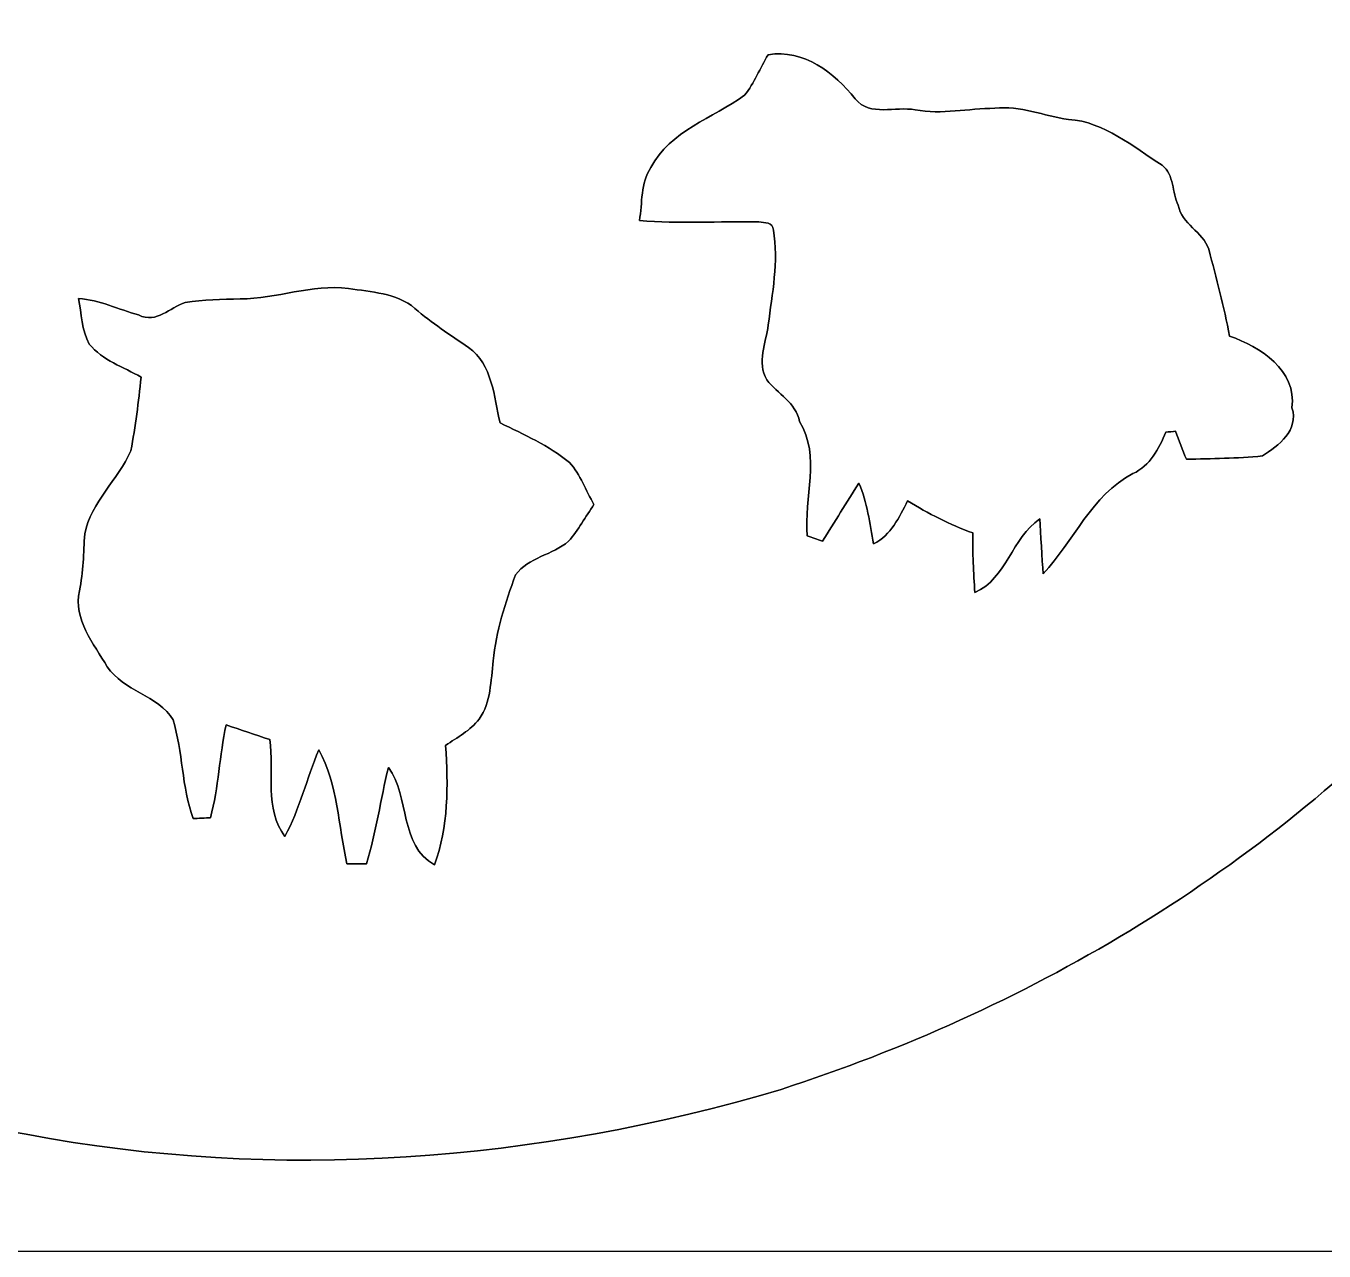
# Model space of a CAD drawing. Header units: centimetres. Extents: x -16.8 to 16.8, y -16.7 to 16.7.
# Drawn here: x -2.27 to 7.67, y -16.67 to -7.29 of the extents above; entities that cross this region are included whole.
import ezdxf

# ---------------------------------------------------------------- set-up
doc = ezdxf.new("R2010")
doc.units = ezdxf.units.CM
doc.header["$MEASUREMENT"] = 0
doc.layers.add('Layer 1', color=7, linetype='Continuous')

msp = doc.modelspace()

# ---------------------------------------------------------------- linework, layer by layer
at = {"layer": 'Layer 1', "color": 7}
for points, knots in [([(-16.77458, 16.66875), (-16.77458, 16.66875), (16.77458, 16.66875), (16.77458, 16.66875), (16.77458, 16.66875), (16.77458, 16.66875), (16.77458, -16.66875), (16.77458, -16.66875), (16.77458, -16.66875), (16.77458, -16.66875), (-16.77458, -16.66875), (-16.77458, -16.66875), (-16.77458, -16.66875), (-16.77458, -16.66875), (-16.77458, 16.66875), (-16.77458, 16.66875), (-16.77458, 16.66875), (-16.77458, 16.66875), (-16.77458, 16.66875), (-16.77458, 16.66875)], [0, 0, 0, 0, 0.1666667, 0.1666667, 0.1666667, 0.1666667, 0.3333333, 0.3333333, 0.3333333, 0.3333333, 0.5, 0.5, 0.5, 0.5, 0.6666667, 0.6666667, 0.6666667, 0.6666667, 1, 1, 1, 1]), ([(-1.04034, 15.11406), (-1.48061, 14.73976), (-1.73743, 14.18484), (-1.80834, 13.61722), (-1.80834, 13.61722), (-1.89301, 13.21682), (-1.79987, 12.80301), (-1.65171, 12.42871), (-1.65171, 12.42871), (-1.55011, 12.15778), (-1.34267, 11.94717), (-1.19274, 11.70376), (-1.19274, 11.70376), (-1.69721, 11.69317), (-2.20204, 11.68964), (-2.70369, 11.63355), (-2.70369, 11.63355), (-2.81905, 11.17424), (-2.89419, 10.7061), (-3.01484, 10.24784), (-3.01484, 10.24784), (-3.12879, 9.69574), (-3.31294, 9.16234), (-3.47098, 8.62224), (-3.47098, 8.62224), (-3.56553, 8.42151), (-3.61103, 8.12412), (-3.85763, 8.05603), (-3.85763, 8.05603), (-5.34176, 7.57978), (-6.70807, 6.77827), (-7.91386, 5.79755), (-7.91386, 5.79755), (-8.62118, 5.1622), (-9.28123, 4.4704), (-9.84109, 3.70064), (-9.84109, 3.70064), (-11.27443, 1.80411), (-12.08969, -0.52776), (-12.24174, -2.89384), (-12.24174, -2.89384), (-12.33417, -4.72581), (-12.05054, -6.58495), (-11.36438, -8.28957), (-11.36438, -8.28957), (-10.70434, -9.94692), (-9.66752, -11.45081), (-8.36577, -12.66966), (-8.36577, -12.66966), (-6.69255, -14.26633), (-4.54237, -15.35324), (-2.26977, -15.77516), (-2.26977, -15.77516), (-0.35278, -16.13782), (1.64712, -15.98824), (3.51226, -15.43085), (3.51226, -15.43085), (5.37563, -14.83042), (7.11447, -13.80561), (8.4769, -12.39273), (8.4769, -12.39273), (9.32039, -11.55453), (10.04641, -10.59533), (10.60344, -9.5437), (10.60344, -9.5437), (11.14813, -8.56686), (11.51537, -7.50111), (11.78842, -6.41914), (11.78842, -6.41914), (12.18636, -4.67007), (12.17718, -2.83739), (11.82793, -1.08126), (11.82793, -1.08126), (11.39649, 1.00083), (10.40059, 2.95839), (8.99407, 4.55013), (8.99407, 4.55013), (7.53851, 6.18843), (5.65079, 7.44961), (3.556, 8.10613), (3.556, 8.10613), (3.34186, 8.14987), (3.29459, 8.38094), (3.22474, 8.5538), (3.22474, 8.5538), (2.90724, 9.47526), (2.7492, 10.44575), (2.68217, 11.41589), (2.68217, 11.41589), (2.68499, 11.52172), (2.60844, 11.60216), (2.50225, 11.60639), (2.50225, 11.60639), (1.94275, 11.67765), (1.37654, 11.65437), (0.81562, 11.70552), (0.81562, 11.70552), (1.21744, 12.2107), (1.57162, 12.82382), (1.50424, 13.49446), (1.50424, 13.49446), (1.5046, 14.17637), (1.19415, 14.90768), (0.57856, 15.25199), (0.57856, 15.25199), (0.08925, 15.56597), (-0.60678, 15.49823), (-1.04034, 15.11406)], [0, 0, 0, 0, 0.0357143, 0.0357143, 0.0357143, 0.0357143, 0.0714286, 0.0714286, 0.0714286, 0.0714286, 0.1071429, 0.1071429, 0.1071429, 0.1071429, 0.1428571, 0.1428571, 0.1428571, 0.1428571, 0.1785714, 0.1785714, 0.1785714, 0.1785714, 0.2142857, 0.2142857, 0.2142857, 0.2142857, 0.25, 0.25, 0.25, 0.25, 0.2857143, 0.2857143, 0.2857143, 0.2857143, 0.3214286, 0.3214286, 0.3214286, 0.3214286, 0.3571429, 0.3571429, 0.3571429, 0.3571429, 0.3928571, 0.3928571, 0.3928571, 0.3928571, 0.4285714, 0.4285714, 0.4285714, 0.4285714, 0.4642857, 0.4642857, 0.4642857, 0.4642857, 0.5, 0.5, 0.5, 0.5, 0.5357143, 0.5357143, 0.5357143, 0.5357143, 0.5714286, 0.5714286, 0.5714286, 0.5714286, 0.6071429, 0.6071429, 0.6071429, 0.6071429, 0.6428571, 0.6428571, 0.6428571, 0.6428571, 0.6785714, 0.6785714, 0.6785714, 0.6785714, 0.7142857, 0.7142857, 0.7142857, 0.7142857, 0.75, 0.75, 0.75, 0.75, 0.7857143, 0.7857143, 0.7857143, 0.7857143, 0.8214286, 0.8214286, 0.8214286, 0.8214286, 0.8571429, 0.8571429, 0.8571429, 0.8571429, 0.8928571, 0.8928571, 0.8928571, 0.8928571, 0.9285714, 0.9285714, 0.9285714, 0.9285714, 1, 1, 1, 1]), ([(3.41312, -7.50993), (3.68829, -7.46337), (3.91971, -7.64716), (4.08093, -7.84648), (4.08093, -7.84648), (4.19382, -7.98724), (4.38891, -7.90187), (4.5406, -7.9315), (4.5406, -7.9315), (4.7431, -7.96925), (4.94665, -7.92092), (5.14985, -7.91986), (5.14985, -7.91986), (5.34352, -7.89658), (5.52485, -7.97948), (5.71359, -8.00453), (5.71359, -8.00453), (5.99193, -8.02358), (6.20571, -8.21478), (6.43149, -8.35519), (6.43149, -8.35519), (6.52427, -8.4261), (6.50663, -8.56756), (6.55461, -8.6614), (6.55461, -8.6614), (6.57719, -8.80745), (6.74405, -8.86389), (6.7878, -8.99901), (6.7878, -8.99901), (6.84636, -9.21949), (6.90492, -9.43998), (6.94796, -9.66435), (6.94796, -9.66435), (7.18114, -9.74443), (7.46301, -9.9247), (7.42527, -10.21327), (7.42527, -10.21327), (7.4803, -10.38366), (7.3219, -10.5029), (7.19914, -10.58086), (7.19914, -10.58086), (7.00476, -10.60062), (6.81037, -10.60168), (6.61635, -10.60697), (6.61635, -10.60697), (6.58848, -10.53536), (6.56131, -10.46374), (6.5338, -10.39248), (6.5338, -10.39248), (6.51545, -10.39424), (6.47876, -10.39742), (6.46042, -10.39918), (6.46042, -10.39918), (6.40433, -10.52442), (6.33906, -10.65671), (6.20712, -10.71668), (6.20712, -10.71668), (5.88821, -10.88214), (5.75592, -11.2335), (5.51921, -11.48292), (5.51921, -11.48292), (5.51286, -11.37814), (5.49945, -11.16859), (5.4931, -11.06382), (5.4931, -11.06382), (5.27861, -11.21128), (5.24263, -11.51608), (4.99639, -11.62756), (4.99639, -11.62756), (4.98616, -11.47516), (4.97875, -11.32311), (4.98193, -11.17106), (4.98193, -11.17106), (4.80624, -11.10862), (4.63973, -11.0236), (4.48204, -10.92447), (4.48204, -10.92447), (4.4196, -11.05182), (4.35328, -11.18623), (4.22134, -11.25502), (4.22134, -11.25502), (4.18888, -11.09874), (4.17513, -10.93646), (4.1088, -10.78971), (4.1088, -10.78971), (4.01391, -10.93646), (3.92359, -11.08675), (3.8294, -11.23421), (3.8294, -11.23421), (3.7906, -11.2201), (3.75214, -11.20669), (3.71369, -11.19329), (3.71369, -11.19329), (3.68688, -10.90119), (3.81847, -10.58757), (3.65443, -10.31734), (3.65443, -10.31734), (3.62338, -10.17199), (3.48791, -10.10567), (3.40289, -9.99949), (3.40289, -9.99949), (3.32564, -9.8619), (3.39584, -9.71797), (3.41454, -9.57862), (3.41454, -9.57862), (3.44487, -9.33909), (3.49426, -9.0932), (3.45369, -8.8519), (3.45369, -8.8519), (3.45158, -8.79052), (3.38667, -8.79546), (3.34257, -8.79016), (3.34257, -8.79016), (3.03742, -8.78381), (2.73226, -8.80463), (2.42817, -8.77888), (2.42817, -8.77888), (2.45075, -8.64411), (2.43628, -8.49312), (2.51601, -8.37389), (2.51601, -8.37389), (2.66347, -8.09131), (2.98944, -7.995), (3.23356, -7.81967), (3.23356, -7.81967), (3.30835, -7.72654), (3.35104, -7.61153), (3.41312, -7.50993)], [0, 0, 0, 0, 0.030303, 0.030303, 0.030303, 0.030303, 0.0606061, 0.0606061, 0.0606061, 0.0606061, 0.0909091, 0.0909091, 0.0909091, 0.0909091, 0.1212121, 0.1212121, 0.1212121, 0.1212121, 0.1515152, 0.1515152, 0.1515152, 0.1515152, 0.1818182, 0.1818182, 0.1818182, 0.1818182, 0.2121212, 0.2121212, 0.2121212, 0.2121212, 0.2424242, 0.2424242, 0.2424242, 0.2424242, 0.2727273, 0.2727273, 0.2727273, 0.2727273, 0.3030303, 0.3030303, 0.3030303, 0.3030303, 0.3333333, 0.3333333, 0.3333333, 0.3333333, 0.3636364, 0.3636364, 0.3636364, 0.3636364, 0.3939394, 0.3939394, 0.3939394, 0.3939394, 0.4242424, 0.4242424, 0.4242424, 0.4242424, 0.4545455, 0.4545455, 0.4545455, 0.4545455, 0.4848485, 0.4848485, 0.4848485, 0.4848485, 0.5151515, 0.5151515, 0.5151515, 0.5151515, 0.5454545, 0.5454545, 0.5454545, 0.5454545, 0.5757576, 0.5757576, 0.5757576, 0.5757576, 0.6060606, 0.6060606, 0.6060606, 0.6060606, 0.6363636, 0.6363636, 0.6363636, 0.6363636, 0.6666667, 0.6666667, 0.6666667, 0.6666667, 0.6969697, 0.6969697, 0.6969697, 0.6969697, 0.7272727, 0.7272727, 0.7272727, 0.7272727, 0.7575758, 0.7575758, 0.7575758, 0.7575758, 0.7878788, 0.7878788, 0.7878788, 0.7878788, 0.8181818, 0.8181818, 0.8181818, 0.8181818, 0.8484848, 0.8484848, 0.8484848, 0.8484848, 0.8787879, 0.8787879, 0.8787879, 0.8787879, 0.9090909, 0.9090909, 0.9090909, 0.9090909, 0.9393939, 0.9393939, 0.9393939, 0.9393939, 1, 1, 1, 1]), ([(-0.62865, -9.3793), (-0.3496, -9.3786), (-0.08149, -9.26324), (0.20003, -9.29957), (0.20003, -9.29957), (0.37359, -9.32639), (0.56762, -9.33203), (0.70838, -9.45197), (0.70838, -9.45197), (0.83608, -9.56345), (0.97931, -9.65553), (1.11972, -9.75007), (1.11972, -9.75007), (1.3014, -9.88272), (1.31445, -10.12719), (1.36066, -10.32757), (1.36066, -10.32757), (1.5427, -10.41964), (1.73426, -10.49867), (1.89195, -10.63202), (1.89195, -10.63202), (1.97697, -10.72409), (2.01718, -10.84651), (2.07998, -10.9541), (2.07998, -10.9541), (2.01542, -11.04724), (1.95968, -11.14778), (1.8856, -11.23421), (1.8856, -11.23421), (1.76424, -11.34075), (1.57656, -11.35697), (1.47884, -11.49209), (1.47884, -11.49209), (1.40159, -11.70446), (1.32997, -11.92354), (1.30881, -12.15072), (1.30881, -12.15072), (1.28905, -12.3003), (1.29187, -12.46717), (1.2005, -12.59628), (1.2005, -12.59628), (1.13312, -12.68377), (1.03293, -12.73598), (0.94368, -12.79772), (0.94368, -12.79772), (0.96414, -13.10393), (0.96591, -13.42037), (0.85866, -13.71283), (0.85866, -13.71283), (0.58526, -13.56184), (0.67381, -13.19283), (0.50518, -12.96599), (0.50518, -12.96599), (0.44662, -13.21117), (0.41099, -13.46235), (0.33761, -13.70436), (0.33761, -13.70436), (0.28751, -13.70401), (0.23812, -13.70436), (0.18838, -13.70471), (0.18838, -13.70471), (0.12136, -13.41226), (0.11853, -13.1004), (-0.02787, -12.83159), (-0.02787, -12.83159), (-0.11853, -13.05101), (-0.17568, -13.28349), (-0.28646, -13.49516), (-0.28646, -13.49516), (-0.44697, -13.28349), (-0.36901, -12.99916), (-0.40323, -12.75292), (-0.40323, -12.75292), (-0.51506, -12.71623), (-0.62618, -12.67848), (-0.7366, -12.63967), (-0.7366, -12.63967), (-0.78916, -12.87463), (-0.79446, -13.11804), (-0.8576, -13.35123), (-0.8576, -13.35123), (-0.89041, -13.35264), (-0.95638, -13.35617), (-0.98919, -13.35758), (-0.98919, -13.35758), (-1.07844, -13.11416), (-1.06821, -12.84781), (-1.143, -12.60228), (-1.143, -12.60228), (-1.25765, -12.41037), (-1.52471, -12.38285), (-1.64712, -12.19482), (-1.64712, -12.19482), (-1.75119, -12.02126), (-1.90853, -11.83181), (-1.8609, -11.61344), (-1.8609, -11.61344), (-1.83056, -11.46986), (-1.82845, -11.32346), (-1.82033, -11.17812), (-1.82033, -11.17812), (-1.7713, -10.93364), (-1.56457, -10.76396), (-1.46685, -10.54206), (-1.46685, -10.54206), (-1.43051, -10.35509), (-1.40899, -10.16706), (-1.38889, -9.97867), (-1.38889, -9.97867), (-1.52259, -9.89859), (-1.68593, -9.85097), (-1.78506, -9.72432), (-1.78506, -9.72432), (-1.84503, -9.61954), (-1.84256, -9.48972), (-1.86725, -9.37613), (-1.86725, -9.37613), (-1.70568, -9.38495), (-1.56139, -9.46185), (-1.40758, -9.50172), (-1.40758, -9.50172), (-1.26718, -9.57121), (-1.16981, -9.44421), (-1.05022, -9.40611), (-1.05022, -9.40611), (-0.91123, -9.38459), (-0.76941, -9.38283), (-0.62865, -9.3793)], [0, 0, 0, 0, 0.030303, 0.030303, 0.030303, 0.030303, 0.0606061, 0.0606061, 0.0606061, 0.0606061, 0.0909091, 0.0909091, 0.0909091, 0.0909091, 0.1212121, 0.1212121, 0.1212121, 0.1212121, 0.1515152, 0.1515152, 0.1515152, 0.1515152, 0.1818182, 0.1818182, 0.1818182, 0.1818182, 0.2121212, 0.2121212, 0.2121212, 0.2121212, 0.2424242, 0.2424242, 0.2424242, 0.2424242, 0.2727273, 0.2727273, 0.2727273, 0.2727273, 0.3030303, 0.3030303, 0.3030303, 0.3030303, 0.3333333, 0.3333333, 0.3333333, 0.3333333, 0.3636364, 0.3636364, 0.3636364, 0.3636364, 0.3939394, 0.3939394, 0.3939394, 0.3939394, 0.4242424, 0.4242424, 0.4242424, 0.4242424, 0.4545455, 0.4545455, 0.4545455, 0.4545455, 0.4848485, 0.4848485, 0.4848485, 0.4848485, 0.5151515, 0.5151515, 0.5151515, 0.5151515, 0.5454545, 0.5454545, 0.5454545, 0.5454545, 0.5757576, 0.5757576, 0.5757576, 0.5757576, 0.6060606, 0.6060606, 0.6060606, 0.6060606, 0.6363636, 0.6363636, 0.6363636, 0.6363636, 0.6666667, 0.6666667, 0.6666667, 0.6666667, 0.6969697, 0.6969697, 0.6969697, 0.6969697, 0.7272727, 0.7272727, 0.7272727, 0.7272727, 0.7575758, 0.7575758, 0.7575758, 0.7575758, 0.7878788, 0.7878788, 0.7878788, 0.7878788, 0.8181818, 0.8181818, 0.8181818, 0.8181818, 0.8484848, 0.8484848, 0.8484848, 0.8484848, 0.8787879, 0.8787879, 0.8787879, 0.8787879, 0.9090909, 0.9090909, 0.9090909, 0.9090909, 0.9393939, 0.9393939, 0.9393939, 0.9393939, 1, 1, 1, 1])]:
    msp.add_open_spline(points, degree=3, knots=knots, dxfattribs=at)
at = {"layer": 'Layer 1', "color": 250}
for points, knots in [([(-1.04034, 15.11406), (-0.60678, 15.49823), (0.08925, 15.56597), (0.57856, 15.25199), (0.57856, 15.25199), (1.19415, 14.90768), (1.5046, 14.17637), (1.50424, 13.49446), (1.50424, 13.49446), (1.57162, 12.82382), (1.21744, 12.2107), (0.81562, 11.70552), (0.81562, 11.70552), (1.37654, 11.65437), (1.94275, 11.67765), (2.50225, 11.60639), (2.50225, 11.60639), (2.60844, 11.60216), (2.68499, 11.52172), (2.68217, 11.41589), (2.68217, 11.41589), (2.7492, 10.44575), (2.90724, 9.47526), (3.22474, 8.5538), (3.22474, 8.5538), (3.29459, 8.38094), (3.34186, 8.14987), (3.556, 8.10613), (3.556, 8.10613), (5.65079, 7.44961), (7.53851, 6.18843), (8.99407, 4.55013), (8.99407, 4.55013), (10.40059, 2.95839), (11.39649, 1.00083), (11.82793, -1.08126), (11.82793, -1.08126), (12.17718, -2.83739), (12.18636, -4.67007), (11.78842, -6.41914), (11.78842, -6.41914), (11.51537, -7.50111), (11.14813, -8.56686), (10.60344, -9.5437), (10.60344, -9.5437), (10.04641, -10.59533), (9.32039, -11.55453), (8.4769, -12.39273), (8.4769, -12.39273), (7.11447, -13.80561), (5.37563, -14.83042), (3.51226, -15.43085), (3.51226, -15.43085), (1.64712, -15.98824), (-0.35278, -16.13782), (-2.26977, -15.77516), (-2.26977, -15.77516), (-4.54237, -15.35324), (-6.69255, -14.26633), (-8.36577, -12.66966), (-8.36577, -12.66966), (-9.66752, -11.45081), (-10.70434, -9.94692), (-11.36438, -8.28957), (-11.36438, -8.28957), (-12.05054, -6.58495), (-12.33417, -4.72581), (-12.24174, -2.89384), (-12.24174, -2.89384), (-12.08969, -0.52776), (-11.27443, 1.80411), (-9.84109, 3.70064), (-9.84109, 3.70064), (-9.28123, 4.4704), (-8.62118, 5.1622), (-7.91386, 5.79755), (-7.91386, 5.79755), (-6.70807, 6.77827), (-5.34176, 7.57978), (-3.85763, 8.05603), (-3.85763, 8.05603), (-3.61103, 8.12412), (-3.56553, 8.42151), (-3.47098, 8.62224), (-3.47098, 8.62224), (-3.31294, 9.16234), (-3.12879, 9.69574), (-3.01484, 10.24784), (-3.01484, 10.24784), (-2.89419, 10.7061), (-2.81905, 11.17424), (-2.70369, 11.63355), (-2.70369, 11.63355), (-2.20204, 11.68964), (-1.69721, 11.69317), (-1.19274, 11.70376), (-1.19274, 11.70376), (-1.34267, 11.94717), (-1.55011, 12.15778), (-1.65171, 12.42871), (-1.65171, 12.42871), (-1.79987, 12.80301), (-1.89301, 13.21682), (-1.80834, 13.61722), (-1.80834, 13.61722), (-1.73743, 14.18484), (-1.48061, 14.73976), (-1.04034, 15.11406), (-1.04034, 15.11406), (-1.04034, 15.11406), (-1.04034, 15.11406), (-1.04034, 15.11406)], [0, 0, 0, 0, 0.0344828, 0.0344828, 0.0344828, 0.0344828, 0.0689655, 0.0689655, 0.0689655, 0.0689655, 0.1034483, 0.1034483, 0.1034483, 0.1034483, 0.137931, 0.137931, 0.137931, 0.137931, 0.1724138, 0.1724138, 0.1724138, 0.1724138, 0.2068966, 0.2068966, 0.2068966, 0.2068966, 0.2413793, 0.2413793, 0.2413793, 0.2413793, 0.2758621, 0.2758621, 0.2758621, 0.2758621, 0.3103448, 0.3103448, 0.3103448, 0.3103448, 0.3448276, 0.3448276, 0.3448276, 0.3448276, 0.3793103, 0.3793103, 0.3793103, 0.3793103, 0.4137931, 0.4137931, 0.4137931, 0.4137931, 0.4482759, 0.4482759, 0.4482759, 0.4482759, 0.4827586, 0.4827586, 0.4827586, 0.4827586, 0.5172414, 0.5172414, 0.5172414, 0.5172414, 0.5517241, 0.5517241, 0.5517241, 0.5517241, 0.5862069, 0.5862069, 0.5862069, 0.5862069, 0.6206897, 0.6206897, 0.6206897, 0.6206897, 0.6551724, 0.6551724, 0.6551724, 0.6551724, 0.6896552, 0.6896552, 0.6896552, 0.6896552, 0.7241379, 0.7241379, 0.7241379, 0.7241379, 0.7586207, 0.7586207, 0.7586207, 0.7586207, 0.7931034, 0.7931034, 0.7931034, 0.7931034, 0.8275862, 0.8275862, 0.8275862, 0.8275862, 0.862069, 0.862069, 0.862069, 0.862069, 0.8965517, 0.8965517, 0.8965517, 0.8965517, 0.9310345, 0.9310345, 0.9310345, 0.9310345, 1, 1, 1, 1]), ([(3.41312, -7.50993), (3.35104, -7.61153), (3.30835, -7.72654), (3.23356, -7.81967), (3.23356, -7.81967), (2.98944, -7.995), (2.66347, -8.09131), (2.51601, -8.37389), (2.51601, -8.37389), (2.43628, -8.49312), (2.45075, -8.64411), (2.42817, -8.77888), (2.42817, -8.77888), (2.73226, -8.80463), (3.03742, -8.78381), (3.34257, -8.79016), (3.34257, -8.79016), (3.38667, -8.79546), (3.45158, -8.79052), (3.45369, -8.8519), (3.45369, -8.8519), (3.49426, -9.0932), (3.44487, -9.33909), (3.41454, -9.57862), (3.41454, -9.57862), (3.39584, -9.71797), (3.32564, -9.8619), (3.40289, -9.99949), (3.40289, -9.99949), (3.48791, -10.10567), (3.62338, -10.17199), (3.65443, -10.31734), (3.65443, -10.31734), (3.81847, -10.58757), (3.68688, -10.90119), (3.71369, -11.19329), (3.71369, -11.19329), (3.75214, -11.20669), (3.7906, -11.2201), (3.8294, -11.23421), (3.8294, -11.23421), (3.92359, -11.08675), (4.01391, -10.93646), (4.1088, -10.78971), (4.1088, -10.78971), (4.17513, -10.93646), (4.18888, -11.09874), (4.22134, -11.25502), (4.22134, -11.25502), (4.35328, -11.18623), (4.4196, -11.05182), (4.48204, -10.92447), (4.48204, -10.92447), (4.63973, -11.0236), (4.80624, -11.10862), (4.98193, -11.17106), (4.98193, -11.17106), (4.97875, -11.32311), (4.98616, -11.47516), (4.99639, -11.62756), (4.99639, -11.62756), (5.24263, -11.51608), (5.27861, -11.21128), (5.4931, -11.06382), (5.4931, -11.06382), (5.49945, -11.16859), (5.51286, -11.37814), (5.51921, -11.48292), (5.51921, -11.48292), (5.75592, -11.2335), (5.88821, -10.88214), (6.20712, -10.71668), (6.20712, -10.71668), (6.33906, -10.65671), (6.40433, -10.52442), (6.46042, -10.39918), (6.46042, -10.39918), (6.47876, -10.39742), (6.51545, -10.39424), (6.5338, -10.39248), (6.5338, -10.39248), (6.56131, -10.46374), (6.58848, -10.53536), (6.61635, -10.60697), (6.61635, -10.60697), (6.81037, -10.60168), (7.00476, -10.60062), (7.19914, -10.58086), (7.19914, -10.58086), (7.3219, -10.5029), (7.4803, -10.38366), (7.42527, -10.21327), (7.42527, -10.21327), (7.46301, -9.9247), (7.18114, -9.74443), (6.94796, -9.66435), (6.94796, -9.66435), (6.90492, -9.43998), (6.84636, -9.21949), (6.7878, -8.99901), (6.7878, -8.99901), (6.74405, -8.86389), (6.57719, -8.80745), (6.55461, -8.6614), (6.55461, -8.6614), (6.50663, -8.56756), (6.52427, -8.4261), (6.43149, -8.35519), (6.43149, -8.35519), (6.20571, -8.21478), (5.99193, -8.02358), (5.71359, -8.00453), (5.71359, -8.00453), (5.52485, -7.97948), (5.34352, -7.89658), (5.14985, -7.91986), (5.14985, -7.91986), (4.94665, -7.92092), (4.7431, -7.96925), (4.5406, -7.9315), (4.5406, -7.9315), (4.38891, -7.90187), (4.19382, -7.98724), (4.08093, -7.84648), (4.08093, -7.84648), (3.91971, -7.64716), (3.68829, -7.46337), (3.41312, -7.50993), (3.41312, -7.50993), (3.41312, -7.50993), (3.41312, -7.50993), (3.41312, -7.50993)], [0, 0, 0, 0, 0.0294118, 0.0294118, 0.0294118, 0.0294118, 0.0588235, 0.0588235, 0.0588235, 0.0588235, 0.0882353, 0.0882353, 0.0882353, 0.0882353, 0.1176471, 0.1176471, 0.1176471, 0.1176471, 0.1470588, 0.1470588, 0.1470588, 0.1470588, 0.1764706, 0.1764706, 0.1764706, 0.1764706, 0.2058824, 0.2058824, 0.2058824, 0.2058824, 0.2352941, 0.2352941, 0.2352941, 0.2352941, 0.2647059, 0.2647059, 0.2647059, 0.2647059, 0.2941176, 0.2941176, 0.2941176, 0.2941176, 0.3235294, 0.3235294, 0.3235294, 0.3235294, 0.3529412, 0.3529412, 0.3529412, 0.3529412, 0.3823529, 0.3823529, 0.3823529, 0.3823529, 0.4117647, 0.4117647, 0.4117647, 0.4117647, 0.4411765, 0.4411765, 0.4411765, 0.4411765, 0.4705882, 0.4705882, 0.4705882, 0.4705882, 0.5, 0.5, 0.5, 0.5, 0.5294118, 0.5294118, 0.5294118, 0.5294118, 0.5588235, 0.5588235, 0.5588235, 0.5588235, 0.5882353, 0.5882353, 0.5882353, 0.5882353, 0.6176471, 0.6176471, 0.6176471, 0.6176471, 0.6470588, 0.6470588, 0.6470588, 0.6470588, 0.6764706, 0.6764706, 0.6764706, 0.6764706, 0.7058824, 0.7058824, 0.7058824, 0.7058824, 0.7352941, 0.7352941, 0.7352941, 0.7352941, 0.7647059, 0.7647059, 0.7647059, 0.7647059, 0.7941176, 0.7941176, 0.7941176, 0.7941176, 0.8235294, 0.8235294, 0.8235294, 0.8235294, 0.8529412, 0.8529412, 0.8529412, 0.8529412, 0.8823529, 0.8823529, 0.8823529, 0.8823529, 0.9117647, 0.9117647, 0.9117647, 0.9117647, 0.9411765, 0.9411765, 0.9411765, 0.9411765, 1, 1, 1, 1]), ([(-0.62865, -9.3793), (-0.76941, -9.38283), (-0.91123, -9.38459), (-1.05022, -9.40611), (-1.05022, -9.40611), (-1.16981, -9.44421), (-1.26718, -9.57121), (-1.40758, -9.50172), (-1.40758, -9.50172), (-1.56139, -9.46185), (-1.70568, -9.38495), (-1.86725, -9.37613), (-1.86725, -9.37613), (-1.84256, -9.48972), (-1.84503, -9.61954), (-1.78506, -9.72432), (-1.78506, -9.72432), (-1.68593, -9.85097), (-1.52259, -9.89859), (-1.38889, -9.97867), (-1.38889, -9.97867), (-1.40899, -10.16706), (-1.43051, -10.35509), (-1.46685, -10.54206), (-1.46685, -10.54206), (-1.56457, -10.76396), (-1.7713, -10.93364), (-1.82033, -11.17812), (-1.82033, -11.17812), (-1.82845, -11.32346), (-1.83056, -11.46986), (-1.8609, -11.61344), (-1.8609, -11.61344), (-1.90853, -11.83181), (-1.75119, -12.02126), (-1.64712, -12.19482), (-1.64712, -12.19482), (-1.52471, -12.38285), (-1.25765, -12.41037), (-1.143, -12.60228), (-1.143, -12.60228), (-1.06821, -12.84781), (-1.07844, -13.11416), (-0.98919, -13.35758), (-0.98919, -13.35758), (-0.95638, -13.35617), (-0.89041, -13.35264), (-0.8576, -13.35123), (-0.8576, -13.35123), (-0.79446, -13.11804), (-0.78916, -12.87463), (-0.7366, -12.63967), (-0.7366, -12.63967), (-0.62618, -12.67848), (-0.51506, -12.71623), (-0.40323, -12.75292), (-0.40323, -12.75292), (-0.36901, -12.99916), (-0.44697, -13.28349), (-0.28646, -13.49516), (-0.28646, -13.49516), (-0.17568, -13.28349), (-0.11853, -13.05101), (-0.02787, -12.83159), (-0.02787, -12.83159), (0.11853, -13.1004), (0.12136, -13.41226), (0.18838, -13.70471), (0.18838, -13.70471), (0.23812, -13.70436), (0.28751, -13.70401), (0.33761, -13.70436), (0.33761, -13.70436), (0.41099, -13.46235), (0.44662, -13.21117), (0.50518, -12.96599), (0.50518, -12.96599), (0.67381, -13.19283), (0.58526, -13.56184), (0.85866, -13.71283), (0.85866, -13.71283), (0.96591, -13.42037), (0.96414, -13.10393), (0.94368, -12.79772), (0.94368, -12.79772), (1.03293, -12.73598), (1.13312, -12.68377), (1.2005, -12.59628), (1.2005, -12.59628), (1.29187, -12.46717), (1.28905, -12.3003), (1.30881, -12.15072), (1.30881, -12.15072), (1.32997, -11.92354), (1.40159, -11.70446), (1.47884, -11.49209), (1.47884, -11.49209), (1.57656, -11.35697), (1.76424, -11.34075), (1.8856, -11.23421), (1.8856, -11.23421), (1.95968, -11.14778), (2.01542, -11.04724), (2.07998, -10.9541), (2.07998, -10.9541), (2.01718, -10.84651), (1.97697, -10.72409), (1.89195, -10.63202), (1.89195, -10.63202), (1.73426, -10.49867), (1.5427, -10.41964), (1.36066, -10.32757), (1.36066, -10.32757), (1.31445, -10.12719), (1.3014, -9.88272), (1.11972, -9.75007), (1.11972, -9.75007), (0.97931, -9.65553), (0.83608, -9.56345), (0.70838, -9.45197), (0.70838, -9.45197), (0.56762, -9.33203), (0.37359, -9.32639), (0.20003, -9.29957), (0.20003, -9.29957), (-0.08149, -9.26324), (-0.3496, -9.3786), (-0.62865, -9.3793)], [0, 0, 0, 0, 0.030303, 0.030303, 0.030303, 0.030303, 0.0606061, 0.0606061, 0.0606061, 0.0606061, 0.0909091, 0.0909091, 0.0909091, 0.0909091, 0.1212121, 0.1212121, 0.1212121, 0.1212121, 0.1515152, 0.1515152, 0.1515152, 0.1515152, 0.1818182, 0.1818182, 0.1818182, 0.1818182, 0.2121212, 0.2121212, 0.2121212, 0.2121212, 0.2424242, 0.2424242, 0.2424242, 0.2424242, 0.2727273, 0.2727273, 0.2727273, 0.2727273, 0.3030303, 0.3030303, 0.3030303, 0.3030303, 0.3333333, 0.3333333, 0.3333333, 0.3333333, 0.3636364, 0.3636364, 0.3636364, 0.3636364, 0.3939394, 0.3939394, 0.3939394, 0.3939394, 0.4242424, 0.4242424, 0.4242424, 0.4242424, 0.4545455, 0.4545455, 0.4545455, 0.4545455, 0.4848485, 0.4848485, 0.4848485, 0.4848485, 0.5151515, 0.5151515, 0.5151515, 0.5151515, 0.5454545, 0.5454545, 0.5454545, 0.5454545, 0.5757576, 0.5757576, 0.5757576, 0.5757576, 0.6060606, 0.6060606, 0.6060606, 0.6060606, 0.6363636, 0.6363636, 0.6363636, 0.6363636, 0.6666667, 0.6666667, 0.6666667, 0.6666667, 0.6969697, 0.6969697, 0.6969697, 0.6969697, 0.7272727, 0.7272727, 0.7272727, 0.7272727, 0.7575758, 0.7575758, 0.7575758, 0.7575758, 0.7878788, 0.7878788, 0.7878788, 0.7878788, 0.8181818, 0.8181818, 0.8181818, 0.8181818, 0.8484848, 0.8484848, 0.8484848, 0.8484848, 0.8787879, 0.8787879, 0.8787879, 0.8787879, 0.9090909, 0.9090909, 0.9090909, 0.9090909, 0.9393939, 0.9393939, 0.9393939, 0.9393939, 1, 1, 1, 1])]:
    msp.add_open_spline(points, degree=3, knots=knots, dxfattribs=at)

doc.saveas('drawing.dxf')
